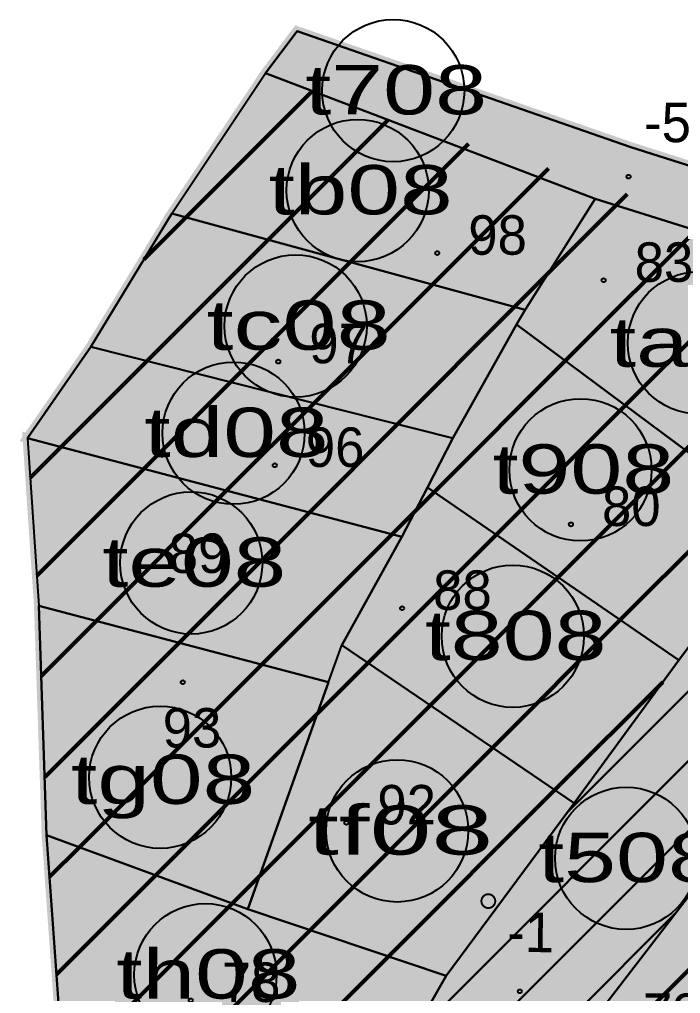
# Model space of a CAD drawing. Extents: x 219756 to 220247, y 631873 to 632472.
# Drawn here: x 219854.98 to 219888.51, y 632176.94 to 632226.31 of the extents above; entities that cross this region are included whole.
import ezdxf
from ezdxf.enums import TextEntityAlignment as Align

# ---------------------------------------------------------------- set-up
doc = ezdxf.new("R2010")
doc.units = 0
doc.header["$MEASUREMENT"] = 0
for name, color, linetype in [('1601', 1, 'Continuous'), ('1602', 1, 'Continuous'), ('1602_OLD', 7, 'Continuous'), ('1603', 7, 'Continuous'), ('1802', 5, 'Continuous'), ('1803A', 7, 'Continuous'), ('18NOTE72', 1, 'Continuous'), ('18NOTE99', 2, 'Continuous'), ('YEUD7131', 7, 'Continuous'), ('YEUD7151', 7, 'Continuous'), ('YEUD7637', 7, 'Continuous'), ('YEUD7730', 7, 'Continuous')]:
    doc.layers.add(name, color=color, linetype=linetype)
doc.styles.add('HEBTEXT', font='HEBTXT')
doc.styles.add('HEBTXT', font='hebtxt')
doc.styles.add('WinHeb_WindowsTTF', font='arial.ttf')

# ---------------------------------------------------------------- blocks, each defined once
blk = doc.blocks.new('18NOTE72')
at = {"const_width": 0.1}
blk.add_lwpolyline([(-0.35, 0, 1), (0.35, 0, 1)], format="xyb", close=True, dxfattribs=at)
blk = doc.blocks.new('1803')
blk.add_circle((0, 0), 3.606)
at = {"style": 'HEBTEXT'}
for tag, p in [('MIGRASH', (0, 0)), ('TABA', (0, -3.333)), ('YEUD', (0, -6.667))]:
    blk.add_attdef(tag, text='', height=2.5, dxfattribs=at).set_placement(p, align=Align.MIDDLE_CENTER)
at = {"style": 'HEBTEXT', "flags": 1}
blk.add_attdef('AREA', text='', height=2.5, dxfattribs=at).set_placement((0, -10), align=Align.MIDDLE_CENTER)
blk = doc.blocks.new('PARCEL')
blk.add_circle((0, 0), 0.1)
at = {"style": 'HEBTXT'}
blk.add_attdef('PARCEL_NO', (1.572, -0.082), '', height=2, dxfattribs=at)
at = {"style": 'HEBTXT', "flags": 1}
for tag, p in [('PARCEL_BUI', (0, -6)), ('SETTLEMENT', (0, -9)), ('MUNICIPAL_', (0, -12)), ('LEGAL_AREA', (0, -15)), ('GUSH_SUFFI', (0, -18.137)), ('GUSH_NO', (0, -21.137)), ('PERIMETER', (0, -24.137)), ('AREA', (0, -27.137)), ('ON_SHEET', (0, -29.74)), ('OWNERSHIP', (0.105, -32.665))]:
    blk.add_attdef(tag, p, '', height=2, dxfattribs=at)

msp = doc.modelspace()

# ---------------------------------------------------------------- hatches: boundary and pattern name
at = {"layer": 'YEUD7131'}
for points in [[(219884.611, 632217.89), (219880.621, 632211.59), (219862.699, 632216.465), (219867.464, 632223.59), (219873.303, 632221.364)], [(219884.611, 632217.89), (219880.621, 632211.59), (219862.699, 632216.465), (219867.464, 632223.59), (219873.303, 632221.364)], [(219893.24, 632214.617), (219896.644, 632213.32), (219901.777, 632211.715), (219893.636, 632200.84), (219880.183, 632210.84), (219880.621, 632211.59), (219884.611, 632217.89), (219884.814, 632217.827)], [(219893.24, 632214.617), (219896.644, 632213.32), (219901.777, 632211.715), (219893.636, 632200.84), (219880.183, 632210.84), (219880.621, 632211.59), (219884.611, 632217.89), (219884.814, 632217.827)], [(219880.621, 632211.59), (219880.183, 632210.84), (219876.964, 632205.09), (219858.589, 632209.715), (219862.699, 632216.465)], [(219880.621, 632211.59), (219880.183, 632210.84), (219876.964, 632205.09), (219858.589, 632209.715), (219862.699, 632216.465)], [(219888.417, 632193.84), (219875.667, 632202.59), (219876.964, 632205.09), (219880.183, 632210.84), (219893.636, 632200.84)], [(219888.417, 632193.84), (219875.667, 632202.59), (219876.964, 632205.09), (219880.183, 632210.84), (219893.636, 632200.84)], [(219874.371, 632200.09), (219855.386, 632205.09), (219858.589, 632209.715), (219876.964, 632205.09), (219875.667, 632202.59)], [(219874.371, 632200.09), (219855.386, 632205.09), (219858.589, 632209.715), (219876.964, 632205.09), (219875.667, 632202.59)], [(219855.386, 632205.09), (219855.964, 632196.59), (219870.652, 632192.715), (219871.324, 632194.59), (219874.371, 632200.09)], [(219855.386, 632205.09), (219855.964, 632196.59), (219870.652, 632192.715), (219871.324, 632194.59), (219874.371, 632200.09)], [(219888.417, 632193.84), (219883.105, 632186.59), (219871.324, 632194.59), (219874.371, 632200.09), (219875.667, 632202.59)], [(219888.417, 632193.84), (219883.105, 632186.59), (219871.324, 632194.59), (219874.371, 632200.09), (219875.667, 632202.59)], [(219870.652, 632192.715), (219855.964, 632196.59), (219856.355, 632184.965), (219866.558, 632181.215)], [(219870.652, 632192.715), (219855.964, 632196.59), (219856.355, 632184.965), (219866.558, 632181.215)], [(219870.652, 632192.715), (219866.558, 632181.215), (219876.621, 632177.84), (219883.105, 632186.59), (219871.324, 632194.59)], [(219870.652, 632192.715), (219866.558, 632181.215), (219876.621, 632177.84), (219883.105, 632186.59), (219871.324, 632194.59)], [(219871.433, 632171.215), (219872.636, 632170.84), (219876.621, 632177.84), (219866.558, 632181.215), (219856.355, 632184.965), (219856.98, 632176.215)], [(219871.433, 632171.215), (219872.636, 632170.84), (219876.621, 632177.84), (219866.558, 632181.215), (219856.355, 632184.965), (219856.98, 632176.215)]]:
    msp.add_hatch(color=41, dxfattribs=at).paths.add_polyline_path(points)
at = {"layer": 'YEUD7131', "lineweight": 50}
h = msp.add_hatch(dxfattribs=at)
h.set_pattern_fill('LINE', color=21, scale=30, angle=45, style=0)
h.paths.add_polyline_path([(219884.611, 632217.89), (219880.621, 632211.59), (219862.699, 632216.465), (219867.464, 632223.59), (219873.303, 632221.364)])
h = msp.add_hatch(dxfattribs=at)
h.set_pattern_fill('LINE', color=21, scale=30, angle=45, style=0)
h.paths.add_polyline_path([(219884.611, 632217.89), (219880.621, 632211.59), (219862.699, 632216.465), (219867.464, 632223.59), (219873.303, 632221.364)])
h = msp.add_hatch(dxfattribs=at)
h.set_pattern_fill('LINE', color=21, scale=30, angle=45, style=0)
h.paths.add_polyline_path([(219893.24, 632214.617), (219896.644, 632213.32), (219901.777, 632211.715), (219893.636, 632200.84), (219880.183, 632210.84), (219880.621, 632211.59), (219884.611, 632217.89), (219884.814, 632217.827)])
h = msp.add_hatch(dxfattribs=at)
h.set_pattern_fill('LINE', color=21, scale=30, angle=45, style=0)
h.paths.add_polyline_path([(219893.24, 632214.617), (219896.644, 632213.32), (219901.777, 632211.715), (219893.636, 632200.84), (219880.183, 632210.84), (219880.621, 632211.59), (219884.611, 632217.89), (219884.814, 632217.827)])
h = msp.add_hatch(dxfattribs=at)
h.set_pattern_fill('LINE', color=21, scale=30, angle=45, style=0)
h.paths.add_polyline_path([(219880.621, 632211.59), (219880.183, 632210.84), (219876.964, 632205.09), (219858.589, 632209.715), (219862.699, 632216.465)])
h = msp.add_hatch(dxfattribs=at)
h.set_pattern_fill('LINE', color=21, scale=30, angle=45, style=0)
h.paths.add_polyline_path([(219880.621, 632211.59), (219880.183, 632210.84), (219876.964, 632205.09), (219858.589, 632209.715), (219862.699, 632216.465)])
h = msp.add_hatch(dxfattribs=at)
h.set_pattern_fill('LINE', color=21, scale=30, angle=45, style=0)
h.paths.add_polyline_path([(219888.417, 632193.84), (219875.667, 632202.59), (219876.964, 632205.09), (219880.183, 632210.84), (219893.636, 632200.84)])
h = msp.add_hatch(dxfattribs=at)
h.set_pattern_fill('LINE', color=21, scale=30, angle=45, style=0)
h.paths.add_polyline_path([(219888.417, 632193.84), (219875.667, 632202.59), (219876.964, 632205.09), (219880.183, 632210.84), (219893.636, 632200.84)])
h = msp.add_hatch(dxfattribs=at)
h.set_pattern_fill('LINE', color=21, scale=30, angle=45, style=0)
h.paths.add_polyline_path([(219874.371, 632200.09), (219855.386, 632205.09), (219858.589, 632209.715), (219876.964, 632205.09), (219875.667, 632202.59)])
h = msp.add_hatch(dxfattribs=at)
h.set_pattern_fill('LINE', color=21, scale=30, angle=45, style=0)
h.paths.add_polyline_path([(219874.371, 632200.09), (219855.386, 632205.09), (219858.589, 632209.715), (219876.964, 632205.09), (219875.667, 632202.59)])
h = msp.add_hatch(dxfattribs=at)
h.set_pattern_fill('LINE', color=21, scale=30, angle=45, style=0)
h.paths.add_polyline_path([(219855.386, 632205.09), (219855.964, 632196.59), (219870.652, 632192.715), (219871.324, 632194.59), (219874.371, 632200.09)])
h = msp.add_hatch(dxfattribs=at)
h.set_pattern_fill('LINE', color=21, scale=30, angle=45, style=0)
h.paths.add_polyline_path([(219855.386, 632205.09), (219855.964, 632196.59), (219870.652, 632192.715), (219871.324, 632194.59), (219874.371, 632200.09)])
h = msp.add_hatch(dxfattribs=at)
h.set_pattern_fill('LINE', color=21, scale=30, angle=45, style=0)
h.paths.add_polyline_path([(219888.417, 632193.84), (219883.105, 632186.59), (219871.324, 632194.59), (219874.371, 632200.09), (219875.667, 632202.59)])
h = msp.add_hatch(dxfattribs=at)
h.set_pattern_fill('LINE', color=21, scale=30, angle=45, style=0)
h.paths.add_polyline_path([(219888.417, 632193.84), (219883.105, 632186.59), (219871.324, 632194.59), (219874.371, 632200.09), (219875.667, 632202.59)])
h = msp.add_hatch(dxfattribs=at)
h.set_pattern_fill('LINE', color=21, scale=30, angle=45, style=0)
h.paths.add_polyline_path([(219870.652, 632192.715), (219855.964, 632196.59), (219856.355, 632184.965), (219866.558, 632181.215)])
h = msp.add_hatch(dxfattribs=at)
h.set_pattern_fill('LINE', color=21, scale=30, angle=45, style=0)
h.paths.add_polyline_path([(219870.652, 632192.715), (219855.964, 632196.59), (219856.355, 632184.965), (219866.558, 632181.215)])
h = msp.add_hatch(dxfattribs=at)
h.set_pattern_fill('LINE', color=21, scale=30, angle=45, style=0)
h.paths.add_polyline_path([(219870.652, 632192.715), (219866.558, 632181.215), (219876.621, 632177.84), (219883.105, 632186.59), (219871.324, 632194.59)])
h = msp.add_hatch(dxfattribs=at)
h.set_pattern_fill('LINE', color=21, scale=30, angle=45, style=0)
h.paths.add_polyline_path([(219870.652, 632192.715), (219866.558, 632181.215), (219876.621, 632177.84), (219883.105, 632186.59), (219871.324, 632194.59)])
h = msp.add_hatch(dxfattribs=at)
h.set_pattern_fill('LINE', color=21, scale=30, angle=45, style=0)
h.paths.add_polyline_path([(219871.433, 632171.215), (219872.636, 632170.84), (219876.621, 632177.84), (219866.558, 632181.215), (219856.355, 632184.965), (219856.98, 632176.215)])
h = msp.add_hatch(dxfattribs=at)
h.set_pattern_fill('LINE', color=21, scale=30, angle=45, style=0)
h.paths.add_polyline_path([(219871.433, 632171.215), (219872.636, 632170.84), (219876.621, 632177.84), (219866.558, 632181.215), (219856.355, 632184.965), (219856.98, 632176.215)])
at = {"layer": 'YEUD7151'}
msp.add_hatch(color=41, dxfattribs=at).paths.add_polyline_path([(219889.777, 632163.965), (219887.589, 632165.59), (219887.778, 632166.028), (219888.183, 632166.965), (219887.311, 632167.51), (219887.183, 632167.59), (219883.5, 632170.333), (219881.308, 632171.965), (219889.574, 632182.715), (219896.042, 632177.84), (219898.697, 632181.397), (219902.385, 632179.113), (219900.246, 632176.465), (219898.123, 632173.89), (219895.199, 632170.34), (219893.561, 632168.415)])
msp.add_hatch(color=41, dxfattribs=at).paths.add_polyline_path([(219889.777, 632163.965), (219887.589, 632165.59), (219887.778, 632166.028), (219888.183, 632166.965), (219887.311, 632167.51), (219887.183, 632167.59), (219883.5, 632170.333), (219881.308, 632171.965), (219889.574, 632182.715), (219896.042, 632177.84), (219898.697, 632181.397), (219902.385, 632179.113), (219900.246, 632176.465), (219898.123, 632173.89), (219895.199, 632170.34), (219893.561, 632168.415)])
at = {"layer": 'YEUD7151', "lineweight": 50}
h = msp.add_hatch(dxfattribs=at)
h.set_pattern_fill('LINE', color=250, scale=30, angle=45, style=0)
h.paths.add_polyline_path([(219889.777, 632163.965), (219887.589, 632165.59), (219887.778, 632166.028), (219888.183, 632166.965), (219887.311, 632167.51), (219887.183, 632167.59), (219883.5, 632170.333), (219881.308, 632171.965), (219889.574, 632182.715), (219896.042, 632177.84), (219898.697, 632181.397), (219902.385, 632179.113), (219900.246, 632176.465), (219898.123, 632173.89), (219895.199, 632170.34), (219893.561, 632168.415)])
h = msp.add_hatch(dxfattribs=at)
h.set_pattern_fill('LINE', color=250, scale=30, angle=45, style=0)
h.paths.add_polyline_path([(219889.777, 632163.965), (219887.589, 632165.59), (219887.778, 632166.028), (219888.183, 632166.965), (219887.311, 632167.51), (219887.183, 632167.59), (219883.5, 632170.333), (219881.308, 632171.965), (219889.574, 632182.715), (219896.042, 632177.84), (219898.697, 632181.397), (219902.385, 632179.113), (219900.246, 632176.465), (219898.123, 632173.89), (219895.199, 632170.34), (219893.561, 632168.415)])
at = {"layer": 'YEUD7637'}
msp.add_hatch(color=3, dxfattribs=at).paths.add_polyline_path([(219896.59, 632192.091), (219905.324, 632203.465), (219910.417, 632209.965), (219917.268, 632208.027), (219907.795, 632213.397), (219904.261, 632214.09), (219896.214, 632216.59), (219894.454, 632217.149), (219893.24, 632214.617), (219896.644, 632213.32), (219901.777, 632211.715), (219893.636, 632200.84), (219888.417, 632193.84), (219883.105, 632186.59), (219876.621, 632177.84), (219872.636, 632170.84), (219871.433, 632171.215), (219862.402, 632159.465), (219867.554, 632154.431), (219868.183, 632155.215), (219873.746, 632162.215), (219877.996, 632167.59), (219881.308, 632171.965), (219889.574, 632182.715)])
msp.add_hatch(color=3, dxfattribs=at).paths.add_polyline_path([(219896.59, 632192.091), (219905.324, 632203.465), (219910.417, 632209.965), (219917.268, 632208.027), (219907.795, 632213.397), (219904.261, 632214.09), (219896.214, 632216.59), (219894.454, 632217.149), (219893.24, 632214.617), (219896.644, 632213.32), (219901.777, 632211.715), (219893.636, 632200.84), (219888.417, 632193.84), (219883.105, 632186.59), (219876.621, 632177.84), (219872.636, 632170.84), (219871.433, 632171.215), (219862.402, 632159.465), (219867.554, 632154.431), (219868.183, 632155.215), (219873.746, 632162.215), (219877.996, 632167.59), (219881.308, 632171.965), (219889.574, 632182.715)])
at = {"layer": 'YEUD7637', "lineweight": 30}
h = msp.add_hatch(dxfattribs=at)
h.set_pattern_fill('LINE', color=142, scale=20, angle=45, style=0)
h.paths.add_polyline_path([(219896.59, 632192.091), (219905.324, 632203.465), (219910.417, 632209.965), (219917.268, 632208.027), (219907.795, 632213.397), (219904.261, 632214.09), (219896.214, 632216.59), (219894.454, 632217.149), (219893.24, 632214.617), (219896.644, 632213.32), (219901.777, 632211.715), (219893.636, 632200.84), (219888.417, 632193.84), (219883.105, 632186.59), (219876.621, 632177.84), (219872.636, 632170.84), (219871.433, 632171.215), (219862.402, 632159.465), (219867.554, 632154.431), (219868.183, 632155.215), (219873.746, 632162.215), (219877.996, 632167.59), (219881.308, 632171.965), (219889.574, 632182.715)])
h = msp.add_hatch(dxfattribs=at)
h.set_pattern_fill('LINE', color=142, scale=20, angle=45, style=0)
h.paths.add_polyline_path([(219896.59, 632192.091), (219905.324, 632203.465), (219910.417, 632209.965), (219917.268, 632208.027), (219907.795, 632213.397), (219904.261, 632214.09), (219896.214, 632216.59), (219894.454, 632217.149), (219893.24, 632214.617), (219896.644, 632213.32), (219901.777, 632211.715), (219893.636, 632200.84), (219888.417, 632193.84), (219883.105, 632186.59), (219876.621, 632177.84), (219872.636, 632170.84), (219871.433, 632171.215), (219862.402, 632159.465), (219867.554, 632154.431), (219868.183, 632155.215), (219873.746, 632162.215), (219877.996, 632167.59), (219881.308, 632171.965), (219889.574, 632182.715)])
at = {"layer": 'YEUD7730'}
msp.add_hatch(color=3, dxfattribs=at).paths.add_polyline_path([(219894.454, 632217.149), (219893.24, 632214.617), (219884.814, 632217.827), (219884.611, 632217.89), (219873.303, 632221.364), (219867.464, 632223.59), (219869.058, 632225.715), (219885.98, 632219.84)])
msp.add_hatch(color=3, dxfattribs=at).paths.add_polyline_path([(219894.454, 632217.149), (219893.24, 632214.617), (219884.814, 632217.827), (219884.611, 632217.89), (219873.303, 632221.364), (219867.464, 632223.59), (219869.058, 632225.715), (219885.98, 632219.84)])

# ---------------------------------------------------------------- linework, layer by layer
at = {"layer": '1601', "const_width": 0.45}
msp.add_lwpolyline([(219869.652, 632117.715), (219865.121, 632130.465), (219859.964, 632144.965), (219859.574, 632149.715), (219858.402, 632160.59), (219856.98, 632176.215), (219856.355, 632184.965), (219855.964, 632196.59), (219855.386, 632205.09), (219858.589, 632209.715), (219862.699, 632216.465), (219867.464, 632223.59), (219869.058, 632225.715), (219885.98, 632219.84), (219896.214, 632216.59), (219904.261, 632214.09), (219917.636, 632211.465), (219935.152, 632200.09), (219947.152, 632200.715), (219953.121, 632197.84), (219958.933, 632194.965)], dxfattribs=at)
at = {"layer": '1602'}
for points in [[(219867.464, 632223.59), (219884.183, 632217.215), (219901.777, 632211.715), (219910.417, 632209.965), (219917.636, 632211.465), (219904.261, 632214.09), (219896.214, 632216.59), (219885.98, 632219.84), (219869.058, 632225.715)], [(219880.621, 632211.59), (219862.699, 632216.465), (219867.464, 632223.59), (219884.183, 632217.215)], [(219880.183, 632210.84), (219880.621, 632211.59), (219884.183, 632217.215), (219901.777, 632211.715), (219893.636, 632200.84)], [(219862.699, 632216.465), (219858.589, 632209.715), (219876.964, 632205.09), (219880.183, 632210.84), (219880.621, 632211.59)], [(219876.621, 632177.84), (219872.636, 632170.84), (219871.433, 632171.215), (219862.402, 632159.465), (219858.402, 632160.59), (219859.574, 632149.715), (219859.964, 632144.965), (219868.183, 632155.215), (219873.746, 632162.215), (219877.996, 632167.59), (219881.308, 632171.965), (219889.574, 632182.715), (219896.589, 632192.09), (219905.324, 632203.465), (219910.417, 632209.965), (219901.777, 632211.715), (219893.636, 632200.84), (219888.417, 632193.84), (219883.105, 632186.59)], [(219893.636, 632200.84), (219880.183, 632210.84), (219876.964, 632205.09), (219875.667, 632202.59), (219888.417, 632193.84)], [(219855.386, 632205.09), (219858.589, 632209.715), (219876.964, 632205.09), (219875.667, 632202.59), (219874.371, 632200.09)], [(219870.652, 632192.715), (219871.324, 632194.59), (219874.371, 632200.09), (219855.386, 632205.09), (219855.964, 632196.59)], [(219871.324, 632194.59), (219874.371, 632200.09), (219875.667, 632202.59), (219888.417, 632193.84), (219883.105, 632186.59)], [(219856.355, 632184.965), (219855.964, 632196.59), (219870.652, 632192.715), (219866.558, 632181.215)], [(219876.621, 632177.84), (219866.558, 632181.215), (219870.652, 632192.715), (219871.324, 632194.59), (219883.105, 632186.59)], [(219871.433, 632171.215), (219872.636, 632170.84), (219876.621, 632177.84), (219866.558, 632181.215), (219856.355, 632184.965), (219856.98, 632176.215)], [(219895.199, 632170.34), (219889.777, 632163.965), (219887.589, 632165.59), (219888.183, 632166.965), (219887.183, 632167.59), (219881.308, 632171.965), (219889.574, 632182.715), (219896.042, 632177.84), (219898.697, 632181.397), (219902.385, 632179.113), (219900.246, 632176.465)]]:
    msp.add_lwpolyline(points, close=True, dxfattribs=at)
at = {"layer": '1602_OLD'}
for points in [[(219867.464, 632223.59), (219869.058, 632225.715)], [(219867.464, 632223.59), (219869.058, 632225.715)], [(219867.464, 632223.59), (219869.058, 632225.715)], [(219867.464, 632223.59), (219869.058, 632225.715)], [(219869.058, 632225.715), (219885.98, 632219.84)], [(219869.058, 632225.715), (219885.98, 632219.84)], [(219869.058, 632225.715), (219885.98, 632219.84)], [(219869.058, 632225.715), (219885.98, 632219.84)], [(219862.699, 632216.465), (219867.464, 632223.59)], [(219862.699, 632216.465), (219867.464, 632223.59)], [(219862.699, 632216.465), (219867.464, 632223.59)], [(219862.699, 632216.465), (219867.464, 632223.59)], [(219867.464, 632223.59), (219884.183, 632217.215)], [(219867.464, 632223.59), (219884.183, 632217.215)], [(219867.464, 632223.59), (219884.183, 632217.215)], [(219867.464, 632223.59), (219884.183, 632217.215)], [(219885.98, 632219.84), (219896.214, 632216.59)], [(219885.98, 632219.84), (219896.214, 632216.59)], [(219885.98, 632219.84), (219896.214, 632216.59)], [(219885.98, 632219.84), (219896.214, 632216.59)], [(219880.621, 632211.59), (219884.183, 632217.215)], [(219880.621, 632211.59), (219884.183, 632217.215)], [(219880.621, 632211.59), (219884.183, 632217.215)], [(219880.621, 632211.59), (219884.183, 632217.215)], [(219884.183, 632217.215), (219901.777, 632211.715)], [(219884.183, 632217.215), (219901.777, 632211.715)], [(219884.183, 632217.215), (219901.777, 632211.715)], [(219884.183, 632217.215), (219901.777, 632211.715)], [(219858.589, 632209.715), (219862.699, 632216.465)], [(219858.589, 632209.715), (219862.699, 632216.465)], [(219858.589, 632209.715), (219862.699, 632216.465)], [(219858.589, 632209.715), (219862.699, 632216.465)], [(219862.699, 632216.465), (219880.621, 632211.59)], [(219862.699, 632216.465), (219880.621, 632211.59)], [(219862.699, 632216.465), (219880.621, 632211.59)], [(219862.699, 632216.465), (219880.621, 632211.59)], [(219880.621, 632211.59), (219880.183, 632210.84)], [(219880.621, 632211.59), (219880.183, 632210.84)], [(219880.621, 632211.59), (219880.183, 632210.84)], [(219880.621, 632211.59), (219880.183, 632210.84)], [(219876.964, 632205.09), (219880.183, 632210.84)], [(219876.964, 632205.09), (219880.183, 632210.84)], [(219876.964, 632205.09), (219880.183, 632210.84)], [(219876.964, 632205.09), (219880.183, 632210.84)], [(219880.183, 632210.84), (219893.636, 632200.84)], [(219880.183, 632210.84), (219893.636, 632200.84)], [(219880.183, 632210.84), (219893.636, 632200.84)], [(219880.183, 632210.84), (219893.636, 632200.84)], [(219855.386, 632205.09), (219858.589, 632209.715)], [(219855.386, 632205.09), (219858.589, 632209.715)], [(219855.386, 632205.09), (219858.589, 632209.715)], [(219855.386, 632205.09), (219858.589, 632209.715)], [(219876.964, 632205.09), (219858.589, 632209.715)], [(219876.964, 632205.09), (219858.589, 632209.715)], [(219876.964, 632205.09), (219858.589, 632209.715)], [(219876.964, 632205.09), (219858.589, 632209.715)], [(219855.386, 632205.09), (219855.964, 632196.59)], [(219874.371, 632200.09), (219855.386, 632205.09)], [(219855.386, 632205.09), (219855.964, 632196.59)], [(219874.371, 632200.09), (219855.386, 632205.09)], [(219855.386, 632205.09), (219855.964, 632196.59)], [(219874.371, 632200.09), (219855.386, 632205.09)], [(219855.386, 632205.09), (219855.964, 632196.59)], [(219874.371, 632200.09), (219855.386, 632205.09)], [(219875.667, 632202.59), (219876.964, 632205.09)], [(219875.667, 632202.59), (219876.964, 632205.09)], [(219875.667, 632202.59), (219876.964, 632205.09)], [(219875.667, 632202.59), (219876.964, 632205.09)], [(219875.667, 632202.59), (219874.371, 632200.09)], [(219875.667, 632202.59), (219874.371, 632200.09)], [(219875.667, 632202.59), (219874.371, 632200.09)], [(219875.667, 632202.59), (219874.371, 632200.09)], [(219888.417, 632193.84), (219875.667, 632202.59)], [(219888.417, 632193.84), (219875.667, 632202.59)], [(219888.417, 632193.84), (219875.667, 632202.59)], [(219888.417, 632193.84), (219875.667, 632202.59)], [(219893.636, 632200.84), (219888.417, 632193.84)], [(219893.636, 632200.84), (219888.417, 632193.84)], [(219893.636, 632200.84), (219888.417, 632193.84)], [(219893.636, 632200.84), (219888.417, 632193.84)], [(219871.324, 632194.59), (219874.371, 632200.09)], [(219871.324, 632194.59), (219874.371, 632200.09)], [(219871.324, 632194.59), (219874.371, 632200.09)], [(219871.324, 632194.59), (219874.371, 632200.09)], [(219855.964, 632196.59), (219856.355, 632184.965)], [(219870.652, 632192.715), (219855.964, 632196.59)], [(219855.964, 632196.59), (219856.355, 632184.965)], [(219870.652, 632192.715), (219855.964, 632196.59)], [(219855.964, 632196.59), (219856.355, 632184.965)], [(219870.652, 632192.715), (219855.964, 632196.59)], [(219855.964, 632196.59), (219856.355, 632184.965)], [(219870.652, 632192.715), (219855.964, 632196.59)], [(219870.652, 632192.715), (219871.324, 632194.59)], [(219870.652, 632192.715), (219871.324, 632194.59)], [(219870.652, 632192.715), (219871.324, 632194.59)], [(219870.652, 632192.715), (219871.324, 632194.59)], [(219883.105, 632186.59), (219871.324, 632194.59)], [(219883.105, 632186.59), (219871.324, 632194.59)], [(219883.105, 632186.59), (219871.324, 632194.59)], [(219883.105, 632186.59), (219871.324, 632194.59)], [(219888.417, 632193.84), (219883.105, 632186.59)], [(219888.417, 632193.84), (219883.105, 632186.59)], [(219888.417, 632193.84), (219883.105, 632186.59)], [(219888.417, 632193.84), (219883.105, 632186.59)], [(219866.558, 632181.215), (219870.652, 632192.715)], [(219866.558, 632181.215), (219870.652, 632192.715)], [(219866.558, 632181.215), (219870.652, 632192.715)], [(219866.558, 632181.215), (219870.652, 632192.715)], [(219883.105, 632186.59), (219876.621, 632177.84)], [(219883.105, 632186.59), (219876.621, 632177.84)], [(219883.105, 632186.59), (219876.621, 632177.84)], [(219883.105, 632186.59), (219876.621, 632177.84)], [(219856.355, 632184.965), (219856.98, 632176.215)], [(219866.558, 632181.215), (219856.355, 632184.965)], [(219856.355, 632184.965), (219856.98, 632176.215)], [(219866.558, 632181.215), (219856.355, 632184.965)], [(219856.355, 632184.965), (219856.98, 632176.215)], [(219866.558, 632181.215), (219856.355, 632184.965)], [(219856.355, 632184.965), (219856.98, 632176.215)], [(219866.558, 632181.215), (219856.355, 632184.965)], [(219889.574, 632182.715), (219881.308, 632171.965)], [(219889.574, 632182.715), (219881.308, 632171.965)], [(219889.574, 632182.715), (219881.308, 632171.965)], [(219889.574, 632182.715), (219881.308, 632171.965)], [(219876.621, 632177.84), (219866.558, 632181.215)], [(219876.621, 632177.84), (219866.558, 632181.215)], [(219876.621, 632177.84), (219866.558, 632181.215)], [(219876.621, 632177.84), (219866.558, 632181.215)], [(219876.621, 632177.84), (219872.636, 632170.84)], [(219876.621, 632177.84), (219872.636, 632170.84)], [(219876.621, 632177.84), (219872.636, 632170.84)], [(219876.621, 632177.84), (219872.636, 632170.84)]]:
    msp.add_lwpolyline(points, dxfattribs=at)
for points in [[(219867.464, 632223.59), (219869.058, 632225.715), (219885.98, 632219.84), (219896.214, 632216.59), (219904.261, 632214.09), (219917.636, 632211.465), (219910.417, 632209.965), (219901.777, 632211.715), (219884.183, 632217.215)], [(219867.464, 632223.59), (219869.058, 632225.715), (219885.98, 632219.84), (219896.214, 632216.59), (219904.261, 632214.09), (219917.636, 632211.465), (219910.417, 632209.965), (219901.777, 632211.715), (219884.183, 632217.215)], [(219867.464, 632223.59), (219884.183, 632217.215), (219901.777, 632211.715), (219910.417, 632209.965), (219917.636, 632211.465), (219904.261, 632214.09), (219896.214, 632216.59), (219885.98, 632219.84), (219869.058, 632225.715)], [(219862.699, 632216.465), (219867.464, 632223.59), (219884.183, 632217.215), (219880.621, 632211.59)], [(219862.699, 632216.465), (219867.464, 632223.59), (219884.183, 632217.215), (219880.621, 632211.59)], [(219880.621, 632211.59), (219862.699, 632216.465), (219867.464, 632223.59), (219884.183, 632217.215)], [(219880.183, 632210.84), (219880.621, 632211.59), (219884.183, 632217.215), (219901.777, 632211.715), (219893.636, 632200.84)], [(219880.183, 632210.84), (219880.621, 632211.59), (219884.183, 632217.215), (219901.777, 632211.715), (219893.636, 632200.84)], [(219880.183, 632210.84), (219880.621, 632211.59), (219884.183, 632217.215), (219901.777, 632211.715), (219893.636, 632200.84)], [(219862.699, 632216.465), (219858.589, 632209.715), (219876.964, 632205.09), (219880.183, 632210.84), (219880.621, 632211.59)], [(219862.699, 632216.465), (219858.589, 632209.715), (219876.964, 632205.09), (219880.183, 632210.84), (219880.621, 632211.59)], [(219862.699, 632216.465), (219858.589, 632209.715), (219876.964, 632205.09), (219880.183, 632210.84), (219880.621, 632211.59)], [(219858.402, 632160.59), (219862.402, 632159.465), (219871.433, 632171.215), (219872.636, 632170.84), (219876.621, 632177.84), (219883.105, 632186.59), (219888.417, 632193.84), (219893.636, 632200.84), (219901.777, 632211.715), (219910.417, 632209.965), (219905.324, 632203.465), (219896.589, 632192.09), (219889.574, 632182.715), (219881.308, 632171.965), (219877.996, 632167.59), (219873.746, 632162.215), (219868.183, 632155.215), (219859.964, 632144.965), (219859.574, 632149.715)], [(219858.402, 632160.59), (219862.402, 632159.465), (219871.433, 632171.215), (219872.636, 632170.84), (219876.621, 632177.84), (219883.105, 632186.59), (219888.417, 632193.84), (219893.636, 632200.84), (219901.777, 632211.715), (219910.417, 632209.965), (219905.324, 632203.465), (219896.589, 632192.09), (219889.574, 632182.715), (219881.308, 632171.965), (219877.996, 632167.59), (219873.746, 632162.215), (219868.183, 632155.215), (219859.964, 632144.965), (219859.574, 632149.715)], [(219876.621, 632177.84), (219872.636, 632170.84), (219871.433, 632171.215), (219862.402, 632159.465), (219858.402, 632160.59), (219859.574, 632149.715), (219859.964, 632144.965), (219868.183, 632155.215), (219873.746, 632162.215), (219877.996, 632167.59), (219881.308, 632171.965), (219889.574, 632182.715), (219896.589, 632192.09), (219905.324, 632203.465), (219910.417, 632209.965), (219901.777, 632211.715), (219893.636, 632200.84), (219888.417, 632193.84), (219883.105, 632186.59)], [(219893.636, 632200.84), (219880.183, 632210.84), (219876.964, 632205.09), (219875.667, 632202.59), (219888.417, 632193.84)], [(219893.636, 632200.84), (219880.183, 632210.84), (219876.964, 632205.09), (219875.667, 632202.59), (219888.417, 632193.84)], [(219893.636, 632200.84), (219880.183, 632210.84), (219876.964, 632205.09), (219875.667, 632202.59), (219888.417, 632193.84)], [(219855.386, 632205.09), (219874.371, 632200.09), (219875.667, 632202.59), (219876.964, 632205.09), (219858.589, 632209.715)], [(219855.386, 632205.09), (219874.371, 632200.09), (219875.667, 632202.59), (219876.964, 632205.09), (219858.589, 632209.715)], [(219855.386, 632205.09), (219858.589, 632209.715), (219876.964, 632205.09), (219875.667, 632202.59), (219874.371, 632200.09)], [(219855.386, 632205.09), (219855.964, 632196.59), (219870.652, 632192.715), (219871.324, 632194.59), (219874.371, 632200.09)], [(219855.386, 632205.09), (219855.964, 632196.59), (219870.652, 632192.715), (219871.324, 632194.59), (219874.371, 632200.09)], [(219870.652, 632192.715), (219871.324, 632194.59), (219874.371, 632200.09), (219855.386, 632205.09), (219855.964, 632196.59)], [(219874.371, 632200.09), (219871.324, 632194.59), (219883.105, 632186.59), (219888.417, 632193.84), (219875.667, 632202.59)], [(219874.371, 632200.09), (219871.324, 632194.59), (219883.105, 632186.59), (219888.417, 632193.84), (219875.667, 632202.59)], [(219871.324, 632194.59), (219874.371, 632200.09), (219875.667, 632202.59), (219888.417, 632193.84), (219883.105, 632186.59)], [(219855.964, 632196.59), (219856.355, 632184.965), (219866.558, 632181.215), (219870.652, 632192.715)], [(219855.964, 632196.59), (219856.355, 632184.965), (219866.558, 632181.215), (219870.652, 632192.715)], [(219856.355, 632184.965), (219855.964, 632196.59), (219870.652, 632192.715), (219866.558, 632181.215)], [(219871.324, 632194.59), (219883.105, 632186.59), (219876.621, 632177.84), (219866.558, 632181.215), (219870.652, 632192.715)], [(219871.324, 632194.59), (219883.105, 632186.59), (219876.621, 632177.84), (219866.558, 632181.215), (219870.652, 632192.715)], [(219876.621, 632177.84), (219866.558, 632181.215), (219870.652, 632192.715), (219871.324, 632194.59), (219883.105, 632186.59)], [(219856.98, 632176.215), (219856.355, 632184.965), (219866.558, 632181.215), (219876.621, 632177.84), (219872.636, 632170.84), (219871.433, 632171.215)], [(219856.98, 632176.215), (219856.355, 632184.965), (219866.558, 632181.215), (219876.621, 632177.84), (219872.636, 632170.84), (219871.433, 632171.215)], [(219871.433, 632171.215), (219872.636, 632170.84), (219876.621, 632177.84), (219866.558, 632181.215), (219856.355, 632184.965), (219856.98, 632176.215)], [(219889.777, 632163.965), (219887.589, 632165.59), (219888.183, 632166.965), (219887.183, 632167.59), (219881.308, 632171.965), (219889.574, 632182.715), (219896.042, 632177.84), (219898.697, 632181.397), (219902.385, 632179.113), (219900.246, 632176.465), (219895.199, 632170.34)], [(219889.777, 632163.965), (219887.589, 632165.59), (219888.183, 632166.965), (219887.183, 632167.59), (219881.308, 632171.965), (219889.574, 632182.715), (219896.042, 632177.84), (219898.697, 632181.397), (219902.385, 632179.113), (219900.246, 632176.465), (219895.199, 632170.34)], [(219895.199, 632170.34), (219889.777, 632163.965), (219887.589, 632165.59), (219888.183, 632166.965), (219887.183, 632167.59), (219881.308, 632171.965), (219889.574, 632182.715), (219896.042, 632177.84), (219898.697, 632181.397), (219902.385, 632179.113), (219900.246, 632176.465)]]:
    msp.add_lwpolyline(points, close=True, dxfattribs=at)
at = {"layer": '1802', "const_width": 0.5}
for points in [[(219894.454, 632217.149), (219885.98, 632219.84), (219869.058, 632225.715), (219867.464, 632223.59), (219873.303, 632221.364), (219884.611, 632217.89), (219884.814, 632217.827), (219893.24, 632214.617)], [(219880.621, 632211.59), (219884.611, 632217.89), (219873.303, 632221.364), (219867.464, 632223.59), (219862.699, 632216.465)], [(219880.621, 632211.59), (219880.183, 632210.84), (219893.636, 632200.84), (219901.777, 632211.715), (219896.644, 632213.32), (219893.24, 632214.617), (219884.814, 632217.827), (219884.611, 632217.89)], [(219877.996, 632167.59), (219881.308, 632171.965), (219889.574, 632182.715), (219896.59, 632192.091), (219905.324, 632203.465), (219910.417, 632209.965), (219917.268, 632208.027), (219907.795, 632213.397), (219904.261, 632214.09), (219896.214, 632216.59), (219894.454, 632217.149), (219893.24, 632214.617), (219896.644, 632213.32), (219901.777, 632211.715), (219893.636, 632200.84), (219888.417, 632193.84), (219883.105, 632186.59), (219876.621, 632177.84), (219872.636, 632170.84), (219871.433, 632171.215), (219862.402, 632159.465), (219867.554, 632154.431), (219868.183, 632155.215), (219873.746, 632162.215)], [(219858.589, 632209.715), (219862.699, 632216.465), (219880.621, 632211.59), (219880.183, 632210.84), (219876.964, 632205.09)], [(219876.964, 632205.09), (219880.183, 632210.84), (219893.636, 632200.84), (219888.417, 632193.84), (219875.667, 632202.59)], [(219855.386, 632205.09), (219858.589, 632209.715), (219876.964, 632205.09), (219875.667, 632202.59), (219874.371, 632200.09)], [(219855.964, 632196.59), (219870.652, 632192.715), (219871.324, 632194.59), (219874.371, 632200.09), (219855.386, 632205.09)], [(219874.371, 632200.09), (219871.324, 632194.59), (219883.105, 632186.59), (219888.417, 632193.84), (219875.667, 632202.59)], [(219866.558, 632181.215), (219870.652, 632192.715), (219855.964, 632196.59), (219856.355, 632184.965)], [(219866.558, 632181.215), (219870.652, 632192.715), (219871.324, 632194.59), (219883.105, 632186.59), (219876.621, 632177.84)], [(219866.558, 632181.215), (219876.621, 632177.84), (219872.636, 632170.84), (219871.433, 632171.215), (219856.98, 632176.215), (219856.355, 632184.965)], [(219887.311, 632167.51), (219887.183, 632167.59), (219883.5, 632170.333), (219881.308, 632171.965), (219889.574, 632182.715), (219896.042, 632177.84), (219898.697, 632181.397), (219902.385, 632179.113), (219900.246, 632176.465), (219898.123, 632173.89), (219895.199, 632170.34), (219893.561, 632168.415), (219889.777, 632163.965), (219887.589, 632165.59), (219887.778, 632166.028), (219888.183, 632166.965)]]:
    msp.add_lwpolyline(points, close=True, dxfattribs=at)
at = {"layer": '18NOTE99', "const_width": 0.5}
for points in [[(219868.916, 632225.525), (219869.339, 632224.785), (219870.638, 632223.775), (219872.298, 632223.054), (219873.741, 632222.693), (219875.473, 632222.765), (219876.461, 632223.145)], [(219868.916, 632225.525), (219869.339, 632224.785), (219870.638, 632223.775), (219872.298, 632223.054), (219873.741, 632222.693), (219875.473, 632222.765), (219876.461, 632223.145)], [(219885.708, 632216.738), (219886.56, 632219.656)], [(219885.708, 632216.738), (219886.56, 632219.656)], [(219889.499, 632218.723), (219888.559, 632215.847)], [(219889.499, 632218.723), (219888.559, 632215.847)]]:
    msp.add_lwpolyline(points, dxfattribs=at)

# ---------------------------------------------------------------- block references
at = {"layer": '1603'}
ref = msp.add_blockref('PARCEL', (219885.871, 632218.34), dxfattribs=at)
ref.add_attrib('PARCEL_NO', '-5', (219886.656, 632220.088), dxfattribs={"layer": '0', "height": 2, "style": 'HEBTXT'})
for p, values in [((219876.168, 632214.465), {'PARCEL_NO': '98'}), ((219884.605, 632213.09), {'PARCEL_NO': '83'}), ((219868.105, 632208.965), {'PARCEL_NO': '97'}), ((219867.928, 632203.711), {'PARCEL_NO': '96'}), ((219882.949, 632200.715), {'PARCEL_NO': '80'}), ((219860.98, 632198.336), {'PARCEL_NO': '89'}), ((219874.386, 632196.465), {'PARCEL_NO': '88'}), ((219871.558, 632185.59), {'PARCEL_NO': '92'}), ((219863.668, 632176.59), {'PARCEL_NO': '78'})]:
    msp.add_blockref('PARCEL', p, dxfattribs=at).add_auto_attribs(values)
ref = msp.add_blockref('PARCEL', (219863.261, 632192.715), dxfattribs=at)
ref.add_attrib('PARCEL_NO', '93', (219862.24, 632189.406), dxfattribs={"layer": '0', "height": 2, "style": 'HEBTXT'})
ref = msp.add_blockref('PARCEL', (219880.355, 632177.05), dxfattribs=dict(at, rotation=359.4130306030622))
ref.add_attrib('PARCEL_NO', '-1', (219879.71, 632179.051), dxfattribs={"layer": '0', "height": 2, "rotation": 359.413, "style": 'HEBTXT'})
ref = msp.add_blockref('PARCEL', (219890.543, 632177.34), dxfattribs=at)
ref.add_attrib('PARCEL_NO', '73', (219886.596, 632174.939), dxfattribs={"layer": '0', "height": 2, "style": 'HEBTXT'})
at = {"layer": '1803A'}
ref = msp.add_blockref('1803', (219873.936, 632222.7), dxfattribs=at)
ref.add_attrib('MIGRASH', 't708', dxfattribs={"layer": '0', "height": 2.5, "style": 'WinHeb_WindowsTTF', "width": 1.356403}).set_placement((219874.082, 632222.742), align=Align.MIDDLE_CENTER)
ref = msp.add_blockref('1803', (219872.13, 632217.634), dxfattribs=at)
ref.add_attrib('MIGRASH', 'tb08', dxfattribs={"layer": '0', "height": 2.5, "style": 'WinHeb_WindowsTTF', "width": 1.374488}).set_placement((219872.278, 632217.676), align=Align.MIDDLE_CENTER)
ref = msp.add_blockref('1803', (219868.983, 632210.772), dxfattribs=at)
ref.add_attrib('MIGRASH', 'tc08', dxfattribs={"layer": '0', "height": 2.5, "style": 'WinHeb_WindowsTTF', "width": 1.416695}).set_placement((219869.135, 632210.814), align=Align.MIDDLE_CENTER)
ref = msp.add_blockref('1803', (219889.439, 632209.914), dxfattribs=at)
ref.add_attrib('MIGRASH', 'ta08', dxfattribs={"layer": '0', "height": 2.5, "style": 'WinHeb_WindowsTTF', "width": 1.374488}).set_placement((219889.586, 632209.956), align=Align.MIDDLE_CENTER)
ref = msp.add_blockref('1803', (219865.836, 632205.339), dxfattribs=at)
ref.add_attrib('MIGRASH', 'td08', dxfattribs={"layer": '0', "height": 2.5, "style": 'WinHeb_WindowsTTF', "width": 1.374488}).set_placement((219865.984, 632205.382), align=Align.MIDDLE_CENTER)
ref = msp.add_blockref('1803', (219883.431, 632203.48), dxfattribs=at)
ref.add_attrib('MIGRASH', 't908', dxfattribs={"layer": '0', "height": 2.5, "style": 'WinHeb_WindowsTTF', "width": 1.356403}).set_placement((219883.576, 632203.523), align=Align.MIDDLE_CENTER)
ref = msp.add_blockref('1803', (219863.69, 632198.763), dxfattribs=at)
ref.add_attrib('MIGRASH', 'te08', dxfattribs={"layer": '0', "height": 2.5, "style": 'WinHeb_WindowsTTF', "width": 1.374488}).set_placement((219863.838, 632198.805), align=Align.MIDDLE_CENTER)
ref = msp.add_blockref('1803', (219879.998, 632195.046), dxfattribs=at)
ref.add_attrib('MIGRASH', 't808', dxfattribs={"layer": '0', "height": 2.5, "style": 'WinHeb_WindowsTTF', "width": 1.356403}).set_placement((219880.143, 632195.088), align=Align.MIDDLE_CENTER)
ref = msp.add_blockref('1803', (219862.117, 632187.897), dxfattribs=at)
ref.add_attrib('MIGRASH', 'tg08', dxfattribs={"layer": '0', "height": 2.5, "style": 'WinHeb_WindowsTTF', "width": 1.374488}).set_placement((219862.265, 632187.799), align=Align.MIDDLE_CENTER)
ref = msp.add_blockref('1803', (219874.133, 632185.181), dxfattribs=at)
ref.add_attrib('MIGRASH', 'tf08', dxfattribs={"layer": '0', "height": 2.5, "style": 'WinHeb_WindowsTTF', "width": 1.612621}).set_placement((219874.306, 632185.224), align=Align.MIDDLE_CENTER)
ref = msp.add_blockref('1803', (219885.749, 632183.79), dxfattribs=at)
ref.add_attrib('MIGRASH', 't508', dxfattribs={"layer": '0', "height": 2.5, "style": 'WinHeb_WindowsTTF', "width": 1.356403}).set_placement((219885.895, 632183.833), align=Align.MIDDLE_CENTER)
ref = msp.add_blockref('1803', (219864.406, 632177.89), dxfattribs=at)
ref.add_attrib('MIGRASH', 'th08', dxfattribs={"layer": '0', "height": 2.5, "style": 'WinHeb_WindowsTTF', "width": 1.374488}).set_placement((219864.553, 632177.932), align=Align.MIDDLE_CENTER)
at = {"layer": '18NOTE72'}
msp.add_blockref('18NOTE72', (219878.757, 632181.621), dxfattribs=at)
msp.add_blockref('18NOTE72', (219878.757, 632181.621), dxfattribs=at)

doc.saveas('drawing.dxf')
